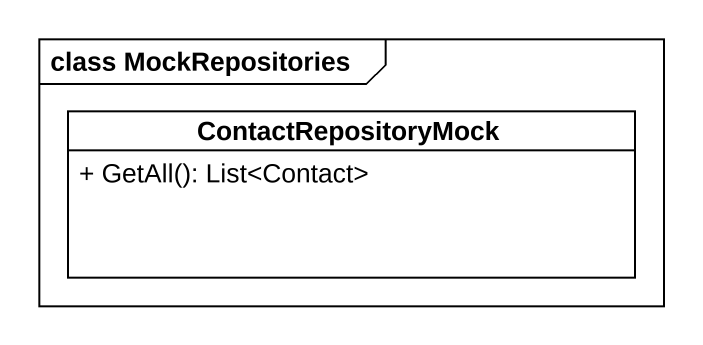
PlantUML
@startuml
mainframe class MockRepositories
hide circle
hide empty members
skinparam classAttributeIconSize 0
class ContactRepositoryMock {
  + GetAll(): List<Contact>
}
@enduml
